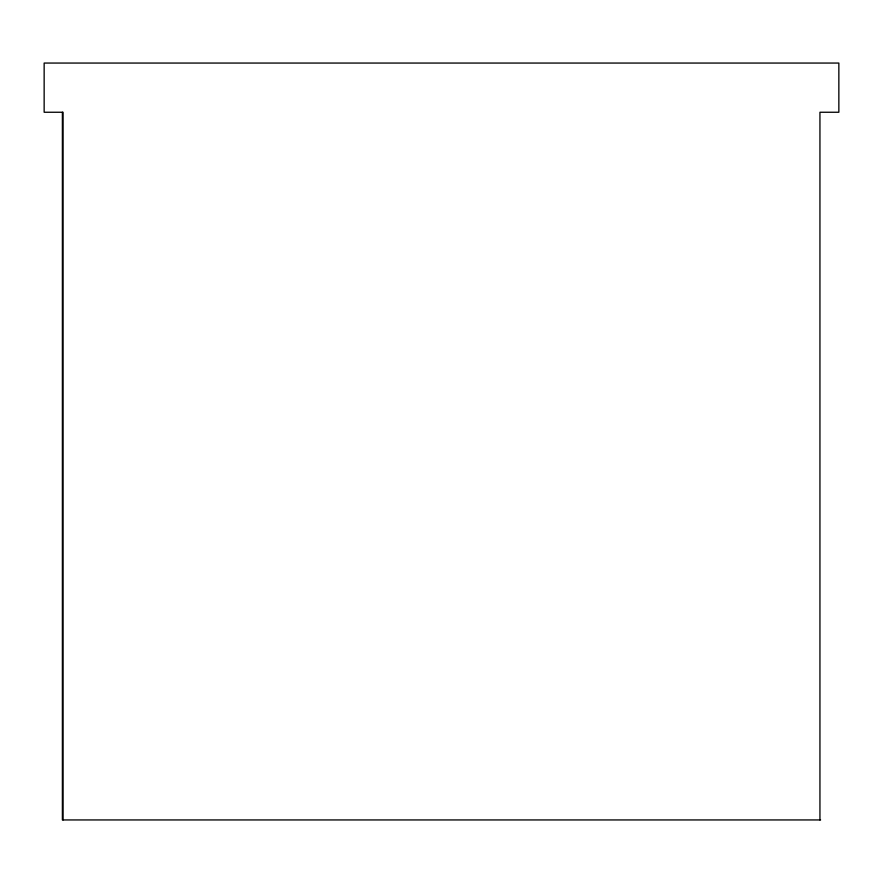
<?xml version="1.0" encoding="UTF-8"?>
<svg xmlns="http://www.w3.org/2000/svg" width="883" height="883" viewBox="0 0 883 883"><rect width="100%" height="100%" fill="white"/><g stroke="black" fill="none" stroke-linecap="round" stroke-linejoin="round"><path stroke-width="1.32" d="M820.616 819.943L62.384 819.943L62.384 112.251M819.943 819.943L819.943 112.251L838.85 112.251L838.85 63.057L44.15 63.057L44.15 112.251L63.057 112.251L63.057 819.943"/></g></svg>
